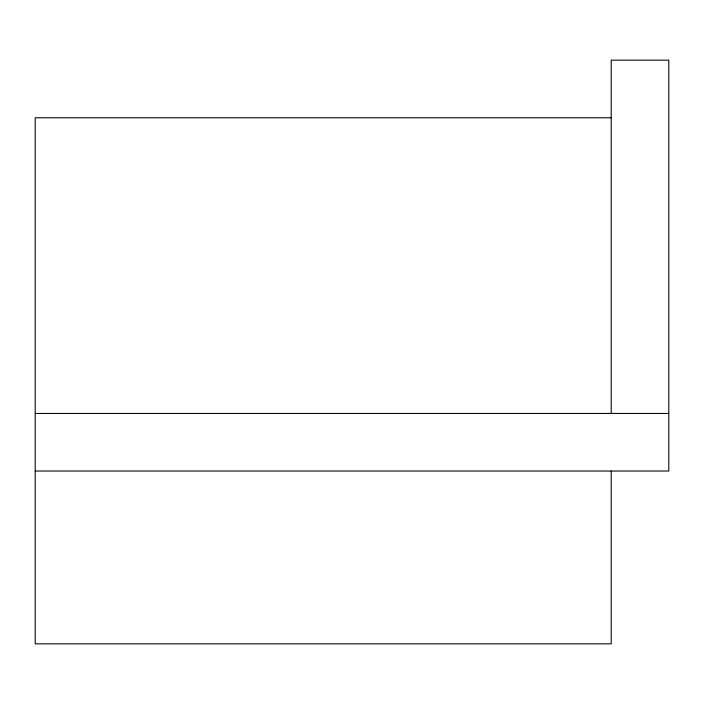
<?xml version="1.0" encoding="UTF-8"?>
<svg xmlns="http://www.w3.org/2000/svg" width="704" height="704" viewBox="0 0 704 704"><rect width="100%" height="100%" fill="white"/><g stroke="black" fill="none" stroke-linecap="round" stroke-linejoin="round"><path stroke-width="1.06" d="M611.204 117.762L35.2 117.762L35.2 643.843L611.204 643.843L611.204 471.038M35.2 413.442L668.8 413.442M35.2 471.038L668.8 471.038L668.8 60.157L611.204 60.157L611.204 413.442"/></g></svg>
